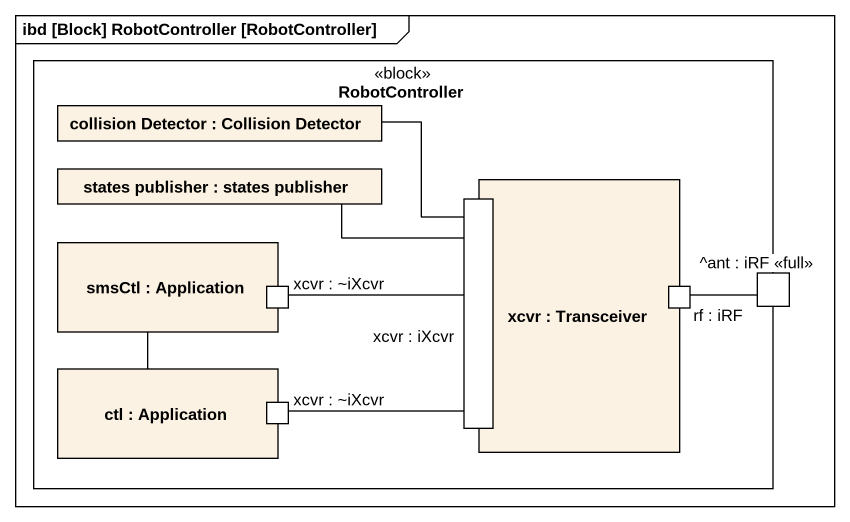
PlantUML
@startuml
mainframe ibd [Block] RobotController [RobotController]
rectangle RobotController <<block>> {
  rectangle "collision Detector : Collision Detector" as collision_Detector
  rectangle "states publisher : states publisher" as states_publisher
  rectangle "xcvr : Transceiver" as xcvr {
    port "xcvr : iXcvr" as xcvr_iXcvr
    port "rf : iRF" as rf_iRF
  }
  rectangle "smsCtl : Application" as smsCtl {
    port "xcvr : ~iXcvr" as xcvr_iXcvr_2
  }
  port "^ant : iRF <<full>>" as ant_iRF_full
  rectangle "ctl : Application" as ctl {
    port "xcvr : ~iXcvr" as xcvr_iXcvr_3
  }
}
collision_Detector -- xcvr_iXcvr
states_publisher -right- xcvr_iXcvr
smsCtl -- ctl
xcvr_iXcvr_2 -right- xcvr_iXcvr
rf_iRF -right- ant_iRF_full
xcvr_iXcvr_3 -right- xcvr_iXcvr
@enduml
